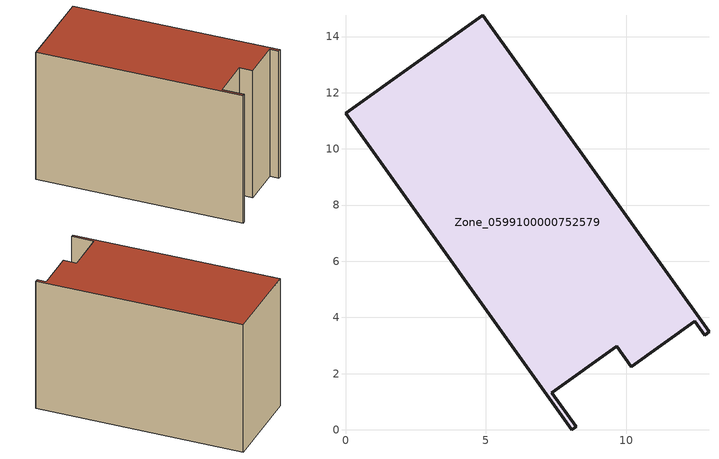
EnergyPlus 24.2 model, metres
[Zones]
Zone_0599100000752579
 floor ground (C_G): 0,11.27 4.88,14.76 12.94,3.49 12.79,3.38 12.44,3.87 10.17,2.25 9.65,2.98 7.35,1.33 8.22,0.11 8.06,0 z0
 wall outside (C_F): 7.35,1.33 9.65,2.98 10.17,2.25 12.44,3.87 12.79,3.38 12.94,3.49 4.88,14.76 0,11.27 8.06,0 8.22,0.11 7.35,1.33 z0:9.17
 roof outside (C_R): 12.94,3.49 4.88,14.76 0,11.27 8.06,0 8.22,0.11 7.35,1.33 9.65,2.98 10.17,2.25 12.44,3.87 12.79,3.38 z9.17
[BUILDING]
Pand.0599100000752579: North Axis=0; Terrain=City; Loads Convergence Tolerance Value=0.04; Temperature Convergence Tolerance Value=0.4; Solar Distribution=FullExterior; Maximum Number of Warmup Days=25; Minimum Number of Warmup Days=1
[Site:Location]
Rotterdam.The.Hague.AP_ZH_NLD Design_Conditions: Latitude=51.96; Longitude=4.45; Time Zone=1; Elevation=-4.5
[SITE:GROUNDTEMPERATURE:BUILDINGSURFACE]
18, 18, 18, 18, 18, 18, 18, 18, 18, 18, 18, 18
[MATERIAL] Thermal Absorptance=0.9; Solar Absorptance=0.7; Visible Absorptance=0.7
Name | Roughness | Thickness | Conductivity | Density | Specific Heat
G.TI.2006-2014 | MediumSmooth | 0.15 | 0.06 | 540 | 1210
F.TI.2006-2014 | Rough | 0.3 | 0.12 | 1920 | 840
R.TI.2006-2014 | MediumRough | 0.2 | 0.08 | 1500 | 1000
[CONSTRUCTION]
C_G: G.TI.2006-2014
C_F: F.TI.2006-2014
C_R: R.TI.2006-2014
[ZONE]
Zone_0599100000752579: Type=1; Multiplier=1; Ceiling Height=Autocalculate; Volume=Autocalculate; Floor Area=autocalculate; Part of Total Floor Area=Yes
[ZONEINFILTRATION:DESIGNFLOWRATE]
Infil_Zone_0599100000752579: Zone or ZoneList or Space or SpaceList=Zone_0599100000752579; Schedule=AlwaysOn; Design Flow Rate Calculation Method=Flow/Area; Flow Rate per Floor Area=0.0015; Constant Term Coefficient=1; Temperature Term Coefficient=0; Velocity Term Coefficient=0; Velocity Squared Term Coefficient=0
[HVACTEMPLATE:ZONE:IDEALLOADSAIRSYSTEM]
Zone_0599100000752579: Maximum Heating Supply Air Temperature=50; Minimum Cooling Supply Air Temperature=13; Maximum Heating Supply Air Humidity Ratio=0.0156; Minimum Cooling Supply Air Humidity Ratio=0.0077; Heating Limit=NoLimit; Cooling Limit=NoLimit; Dehumidification Control Type=ConstantSensibleHeatRatio; Cooling Sensible Heat Ratio=0.7; Dehumidification Setpoint=60; Humidification Control Type=None; Humidification Setpoint=30; Outdoor Air Method=None; Outdoor Air Flow Rate per Person=0.00944; Outdoor Air Flow Rate per Zone Floor Area=0; Outdoor Air Flow Rate per Zone=0; Demand Controlled Ventilation Type=None; Outdoor Air Economizer Type=NoEconomizer; Heat Recovery Type=None; Sensible Heat Recovery Effectiveness=0.7; Latent Heat Recovery Effectiveness=0.65
[ZONECONTROL:THERMOSTAT]
ThermostatControl_Zone_0599100000752579: Zone or ZoneList=Zone_0599100000752579; Control Type Schedule=DualSetpointControlType; Control 1=Thermostat_Zone_0599100000752579; Temperature Difference Between Cutout And Setpoint=0
[THERMOSTATSETPOINT:DUALSETPOINT]
Thermostat_Zone_0599100000752579: Heating Setpoint Temperature Schedule=HeatingSetpoint_Zone_0599100000752579; Cooling Setpoint Temperature Schedule=CoolingSetpoint_Zone_0599100000752579
[SCHEDULE:COMPACT]
HeatingSetpoint_Zone_0599100000752579: Through: 12/31, For: AllDays, Until: 24:00, 21
CoolingSetpoint_Zone_0599100000752579: Through: 12/31, For: AllDays, Until: 24:00, 24
DualSetpointControlType: Through: 12/31, For: AllDays, Until: 24:00, 4
AlwaysOn: Through: 12/31, For: AllDays, Until: 24:00, 1
